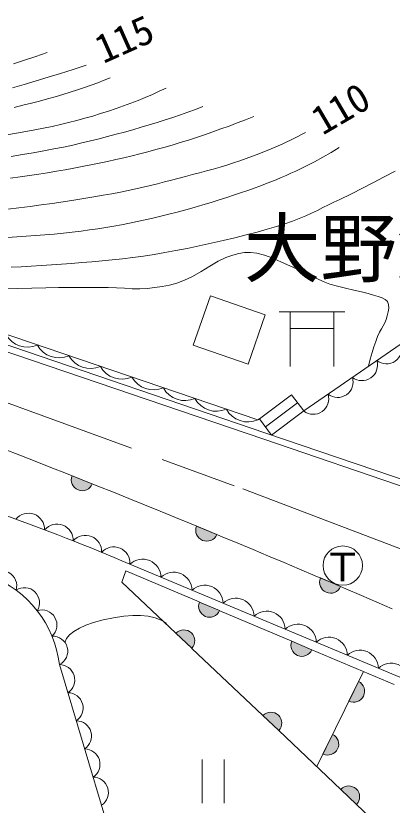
# Model space of a CAD drawing. Units: millimetres, scale not verified. Extents: x 40000 to 680000, y 20000 to 380000.
# Drawn here: x 102224 to 119454, y 271878 to 308048 of the extents above; entities that cross this region are included whole.
import ezdxf
from ezdxf.enums import TextEntityAlignment as Align

# ---------------------------------------------------------------- set-up
doc = ezdxf.new("R2010")
doc.units = ezdxf.units.MM
doc.header["$LTSCALE"] = 1000
doc.linetypes.add('CHAIN', pattern=[18.5, 12, -1.5, 3.5, -1.5])
for name, color, linetype, lineweight in [('M-BGD', 7, 'Continuous', 13), ('M-BGD-EXST', 7, 'Continuous', 13), ('M-BMK', 2, 'CHAIN', 13)]:
    doc.layers.add(name, color=color, linetype=linetype, lineweight=lineweight)
doc.layers.add('M-BMK-HTXT', color=7, linetype='Continuous')
doc.styles.add('ＭＳ ゴシック', font='')
doc.styles.get('ＭＳ ゴシック').set_extended_font_data('MS Gothic')

msp = doc.modelspace()

# ---------------------------------------------------------------- hatches: boundary and pattern name
at = {"layer": 'M-BGD'}
for points in [[(105727, 286602, -1), (104798, 286972)], [(111423, 284284, -1), (110499, 284666)], [(117090, 281896, -1), (116170, 282289)], [(110633, 281185, 1), (111554, 280795)], [(110279, 279067, 0.41421), (110260, 279774, 0.41421), (109553, 279755)], [(114860, 279393, 0.41421), (115125, 278737, 0.41421), (115780, 279002)], [(117912, 277550, -1), (117472, 276652)], [(114261, 275294, 1), (113535, 275982)], [(116724, 275124, -1), (116285, 274226)], [(117827, 271915, 1), (117102, 272603)]]:
    msp.add_hatch(color=256, dxfattribs=at).paths.add_polyline_path(points)

# ---------------------------------------------------------------- linework, layer by layer
for p, q in [((91445, 296505), (113676, 288927)), ((93116, 296391), (113305, 289536)), ((91343, 296223), (113579, 288643)), ((115402, 289941), (119863, 293024)), ((115121, 290314), (113655, 289211)), ((113305, 289536), (113375, 289583)), ((113579, 288643), (131651, 282478)), ((113676, 288927), (131751, 282761)), ((128772, 273986), (107448, 282922)), ((107084, 282094), (107267, 282613)), ((107267, 282613), (110624, 281189)), ((109546, 279762), (107084, 282094)), ((111563, 280791), (114860, 279393)), ((113535, 275982), (110286, 279061)), ((115780, 279002), (119547, 277405)), ((106528, 270589), (104224, 278321)), ((116001, 273646), (118134, 278004)), ((114261, 275294), (113535, 275982)), ((117102, 272603), (114261, 275294)), ((117827, 271915), (117102, 272603)), ((121926, 268031), (117827, 271915))]:
    msp.add_line(p, q, dxfattribs=at)
for points in [[(102118, 305844), (102622, 306009), (103136, 306183), (103660, 306365)], [(102073, 304740), (102608, 304897), (103152, 305060), (103706, 305230), (104272, 305407), (104851, 305592), (105443, 305783)], [(102154, 303852), (102550, 303948), (102936, 304044), (103310, 304142), (103673, 304241), (104028, 304341), (104375, 304444), (104713, 304549), (105042, 304655), (105362, 304763), (105673, 304872), (105974, 304983), (106264, 305095), (106544, 305209)], [(101810, 302588), (102252, 302663), (102678, 302740), (103091, 302818), (103493, 302898), (103884, 302981), (104266, 303068), (104642, 303158), (105013, 303252), (105380, 303351), (105746, 303456), (106107, 303565), (106462, 303679), (106811, 303796), (107154, 303917), (107492, 304043), (107824, 304173), (108152, 304308), (108475, 304447), (108794, 304590), (109109, 304739)], [(102011, 301601), (102523, 301687), (103021, 301773), (103500, 301858), (103959, 301946), (104401, 302035), (104827, 302127), (105240, 302221), (105643, 302316), (106039, 302414), (106429, 302515), (106816, 302617), (107204, 302721), (107588, 302828), (107965, 302937), (108336, 303048), (108700, 303161), (109058, 303276), (109412, 303394), (109760, 303514), (110105, 303635), (110445, 303759), (110783, 303886)], [(101977, 300612), (102421, 300669), (102852, 300729), (103271, 300792), (103681, 300857), (104083, 300925), (104480, 300995), (104874, 301068), (105266, 301143), (105658, 301220), (106047, 301299), (106428, 301379), (106804, 301461), (107175, 301545), (107543, 301632), (107909, 301723), (108274, 301817), (108639, 301915), (109007, 302018), (109377, 302126), (109750, 302238), (110122, 302355), (110494, 302475), (110865, 302600), (111238, 302728), (111611, 302861), (111984, 302998), (112359, 303139), (112735, 303285), (113113, 303436)], [(101858, 299194), (102367, 299250), (102878, 299312), (103388, 299379), (103893, 299450), (104390, 299524), (104875, 299599), (105345, 299675), (105795, 299750), (106223, 299824), (106627, 299897), (107009, 299971), (107372, 300046), (107720, 300121), (108056, 300198), (108383, 300276), (108704, 300355), (109024, 300435), (109344, 300517), (109994, 300684), (110317, 300769), (110637, 300853), (110953, 300939), (111266, 301027), (111575, 301117), (111881, 301209), (112182, 301304), (112480, 301403), (112773, 301506), (113348, 301722), (113907, 301948), (114450, 302187), (114978, 302438), (115490, 302703)], [(101841, 297891), (102269, 297918), (102698, 297946), (103129, 297978), (103557, 298012), (103982, 298049), (104400, 298089), (104810, 298134), (105209, 298183), (105596, 298235), (105974, 298290), (106345, 298349), (106709, 298411), (107068, 298476), (107426, 298545), (107782, 298618), (108139, 298695), (108499, 298776), (108863, 298862), (109236, 298954), (109618, 299054), (110005, 299160), (110393, 299271), (110780, 299384), (111160, 299500), (111531, 299615), (111889, 299728), (112230, 299839), (112551, 299945), (112850, 300048), (113133, 300147), (113401, 300245), (113657, 300342), (113902, 300439), (114138, 300535), (114368, 300632), (114594, 300730), (114818, 300830), (115041, 300932), (115477, 301140), (115890, 301352), (116285, 301568), (116663, 301788), (117030, 302015)], [(102019, 296532), (102475, 296552), (102934, 296576), (103396, 296602), (103857, 296633), (104318, 296667), (104779, 296702), (105240, 296739), (105704, 296779), (106170, 296821), (106639, 296867), (107111, 296919), (107587, 296976), (108067, 297041), (108551, 297113), (109040, 297195), (109546, 297287), (110074, 297391), (110617, 297503), (111166, 297623), (111714, 297748), (112252, 297877), (112774, 298008), (113271, 298138), (113735, 298267), (114159, 298391), (114540, 298514), (114886, 298637), (115202, 298760), (115494, 298884), (115767, 299008), (116028, 299133), (116281, 299258), (116533, 299384), (116788, 299510), (117053, 299637), (117584, 299892), (118094, 300148), (118592, 300407), (119089, 300668), (119592, 300930)], [(101652, 295544), (102298, 295552), (102956, 295570), (103592, 295589), (104171, 295600), (104688, 295604), (105166, 295606), (105613, 295606), (106037, 295604), (106448, 295600), (106839, 295587), (107205, 295565), (107554, 295544), (107897, 295537), (108242, 295553), (108584, 295591), (108919, 295641), (109252, 295710), (109590, 295803), (109942, 295928), (110317, 296107), (110711, 296338), (111108, 296583), (111492, 296807), (111844, 296973), (112152, 297082), (112426, 297160), (112688, 297203), (112960, 297209), (113264, 297175), (113613, 297085), (113993, 296941), (114383, 296766), (114765, 296587), (115436, 296284), (115726, 296142), (116007, 296004), (116294, 295874), (116601, 295756), (116947, 295653), (117322, 295561), (117699, 295478), (118050, 295399), (118348, 295320), (118595, 295249), (118809, 295189), (118987, 295127), (119129, 295052), (119232, 294950), (119286, 294815), (119293, 294654), (119267, 294480), (119222, 294302), (119175, 294134), (119118, 293985), (119044, 293848), (118959, 293707), (118870, 293547), (118785, 293354), (118702, 293130), (118618, 292885), (118533, 292615), (118449, 292318), (118367, 291990)], [(109119, 280219), (108882, 280361), (108601, 280466), (108284, 280535), (107939, 280571), (107576, 280576), (107166, 280543), (106702, 280469), (106228, 280367), (105788, 280248), (105425, 280123), (105133, 279991), (104884, 279843), (104685, 279683), (104546, 279513), (104476, 279334)]]:
    msp.add_lwpolyline(points, dxfattribs=at)
for points in [[(111132, 295222), (113643, 294349), (112858, 292091), (110347, 292964)], [(113936, 288838), (115402, 289941), (114841, 290687), (113375, 289583)]]:
    msp.add_lwpolyline(points, close=True, dxfattribs=at)
for points in [[(105727, 286602, -1), (104798, 286972)], [(111423, 284284, -1), (110499, 284666)], [(117090, 281896, -1), (116170, 282289)], [(110633, 281185, 1), (111554, 280795)], [(110279, 279067, 0.41421), (110260, 279774, 0.41421), (109553, 279755)], [(114860, 279393, 0.41421), (115125, 278737, 0.41421), (115780, 279002)], [(117912, 277550, -1), (117472, 276652)], [(114261, 275294, 1), (113535, 275982)], [(116724, 275124, -1), (116285, 274226)], [(117827, 271915, 1), (117102, 272603)]]:
    msp.add_lwpolyline(points, format="xyb", close=True, dxfattribs=at)
for centre, radius, start, end in [((102752, 293981), 1116, 208.2402, 294.2537), ((119187, 292811), 710, 231.8135, 17.4667), ((104194, 293492), 1116, 208.2402, 294.2537), ((105636, 293002), 1116, 208.2402, 294.2537), ((118071, 292040), 710, 231.8135, 17.4667), ((107078, 292512), 1116, 208.2402, 294.2537), ((108520, 292023), 1116, 208.2402, 294.2537), ((116956, 291270), 710, 231.8135, 17.4667), ((109962, 291533), 1116, 208.2402, 294.2537), ((111404, 291044), 1116, 208.2402, 294.2537), ((115840, 290499), 710, 231.8135, 17.4667), ((-77964, -173025), 494974, 66.49407, 69.34147), ((112846, 290554), 1116, 208.2402, 294.2537), ((66229, 186089), 105241, 66.94203, 73.82172), ((102799, 284514), 742, 358.4456, 140.7893), ((104109, 284017), 742, 357.6812, 140.0249), ((105412, 283503), 742, 356.9168, 139.2605), ((106708, 282972), 742, 356.1524, 138.4961), ((108026, 282307), 844, 1.3132, 133.2107), ((101578, 281932), 689, 343.1131, 139.0397), ((109447, 281711), 844, 1.3132, 133.2107), ((99242, 277704), 5020, 7.064, 68.7925), ((102619, 281158), 689, 327.681, 123.6076), ((110869, 281115), 844, 1.3132, 133.2107), ((112290, 280520), 844, 1.3132, 133.2107), ((103417, 280135), 689, 312.2489, 108.1755), ((113712, 279924), 844, 1.3132, 133.2107), ((115134, 279328), 844, 1.3132, 133.2107), ((103913, 278936), 689, 296.8168, 92.7434), ((116555, 278732), 844, 1.3132, 133.2107), ((117977, 278137), 844, 1.3132, 133.2107), ((104222, 277619), 702, 303.3198, 89.8718), ((119398, 277541), 844, 1.3132, 133.2107), ((104606, 276330), 702, 303.3198, 89.8718), ((104990, 275042), 702, 303.3198, 89.8718), ((105375, 273753), 702, 303.3198, 89.8718), ((105759, 272465), 702, 303.3198, 89.8718)]:
    msp.add_arc(centre, radius, start, end, dxfattribs=at)
at = {"layer": 'M-BGD-EXST'}
for p, q in [((114283, 294476), (117283, 294476)), ((114783, 294476), (114783, 291976)), ((116783, 294476), (116783, 291976)), ((114783, 293726), (116783, 293726)), ((110762, 273978), (110762, 271978)), ((111762, 273978), (111762, 271978))]:
    msp.add_line(p, q, dxfattribs=at)
msp.add_circle((117190, 282857), 900, dxfattribs=at)
at = {"layer": 'M-BMK'}
for p, q in [((96248, 292358), (112618, 286367)), ((112618, 286367), (128250, 280424))]:
    msp.add_line(p, q, dxfattribs=at)

# ---------------------------------------------------------------- texts
at = {"layer": 'M-BGD', "style": 'ＭＳ ゴシック'}
for s, rotation, p in [('115', 24.015, (107617, 306025)), ('110', 30.493, (117626, 302890))]:
    msp.add_text(s, height=1320, rotation=rotation, dxfattribs=at).set_placement(p, align=Align.BOTTOM_CENTER)
at = {"layer": 'M-BGD-EXST', "style": 'ＭＳ ゴシック'}
msp.add_text('Ｔ', height=1320, dxfattribs=at).set_placement((117186, 282793), align=Align.MIDDLE_CENTER)
at = {"layer": 'M-BMK-HTXT', "style": 'ＭＳ ゴシック'}
msp.add_text('大野集会場', height=2566, dxfattribs=at).set_placement((121415, 295344), align=Align.BOTTOM_CENTER)

doc.saveas('drawing.dxf')
